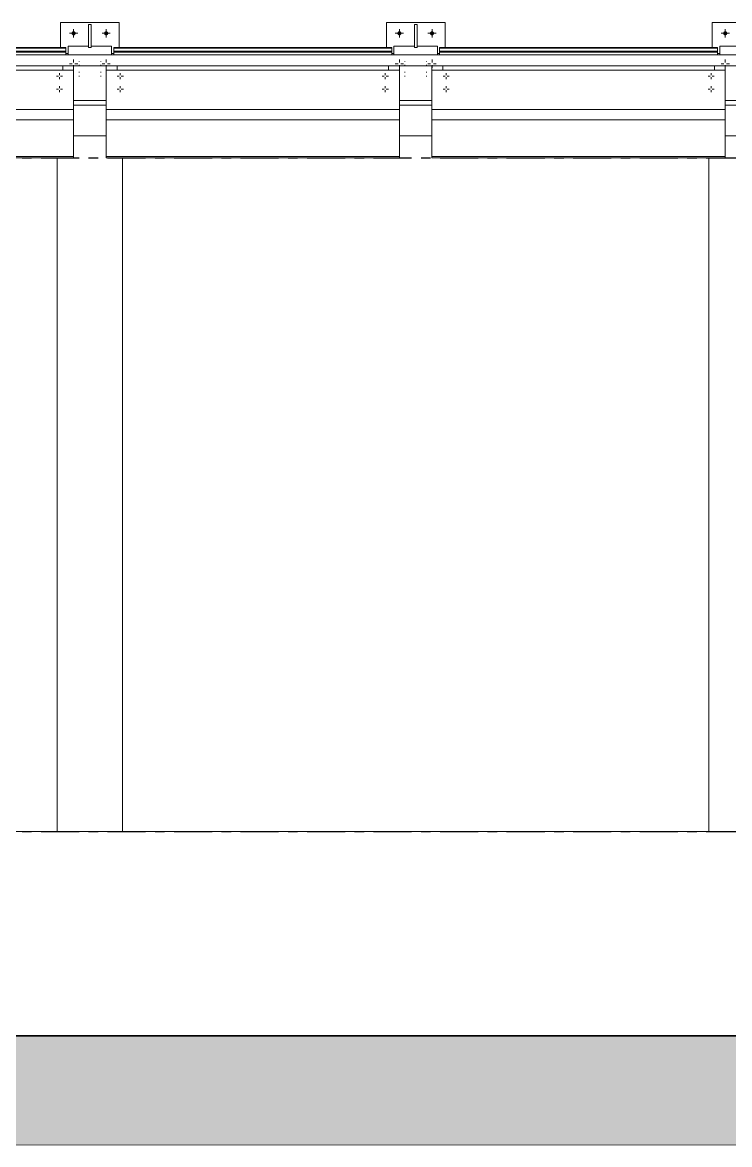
# Model space of a CAD drawing. Header units: millimetres. Extents: x 3774 to 718460, y -768339 to 192544.
# Drawn here: x 394646 to 397901, y -732857 to -727694 of the extents above; entities that cross this region are included whole.
import ezdxf
from ezdxf.xclip import XClip

# ---------------------------------------------------------------- set-up
doc = ezdxf.new("R2010")
doc.units = ezdxf.units.MM
doc.header["$XCLIPFRAME"] = 0
doc.set_wipeout_variables(frame=1)
for name, pattern in [('TA_GL_000.70000', [1.925, 0.7, -0.175, 0.175, -0.175, 0.7]), ('XKITLINE00', [0]), ('XKITLINE02', [4, 2, -2])]:
    doc.linetypes.add(name, pattern=pattern)
doc.layers.add('000 - 0_SYM_DWG_GRIDLINE_MAIN_COLOR_251', color=7, linetype='Continuous')
doc.layers.add('Bolt', color=7, linetype='Continuous', lineweight=0)
doc.layers.add('Part', color=7, linetype='Continuous', lineweight=0)
doc.styles.add('TA', font='', dxfattribs={"height": 4.5})
doc.styles.get('TA').set_extended_font_data('Cordia New')

# ---------------------------------------------------------------- blocks, each defined once
blk = doc.blocks.new('*U5902')
at = {"layer": '000 - 0_SYM_DWG_GRIDLINE_MAIN_COLOR_251', "color": 7, "linetype": 'ByBlock', "ltscale": 5}
blk.add_line((10, 0), (-759, 0), dxfattribs=at)
at = {"color": 7, "style": 'TA', "flags": 1}
blk.add_attdef('LOCATION', (6, -6), '', height=4.5, rotation=270, dxfattribs=at)
blk = doc.blocks.new('W-1-PP19-SE-ENT3_20260407-104913_PP19_ENT3_ELE1_DIMS_1')
at = {"layer": '000 - 0_SYM_DWG_GRIDLINE_MAIN_COLOR_251', "color": 7, "linetype": 'TA_GL_000.70000', "xscale": 50.00000000000003, "yscale": 50.00000000000003, "zscale": 50.00000000000003, "rotation": 180}
for p in [(-27800, 102450), (-27800, 101510)]:
    blk.add_blockref('*U5902', p, dxfattribs=at)
blk = doc.blocks.new('*A6163498')
at = {"layer": 'Part', "color": 7, "linetype": 'XKITLINE00', "lineweight": 0}
blk.add_line((2179.680579, -157.253462), (2285.169525, -157.253462), dxfattribs=at)
blk = doc.blocks.new('*A6363518')
at = {"layer": 'Part', "color": 7, "linetype": 'XKITLINE00', "lineweight": 0}
for p, q in [((2328.169484, -128.668902), (2192.969406, -128.668902)), ((2328.169484, -129.068902), (2192.969406, -129.068902))]:
    blk.add_line(p, q, dxfattribs=at)
blk = doc.blocks.new('*A6373519')
at = {"layer": 'Part', "color": 7, "linetype": 'XKITLINE00', "lineweight": 0}
for p, q in [((2214.969484, -131.653462), (2216.169484, -131.653462)), ((2226.969484, -131.653462), (2228.169484, -131.653462)), ((2238.969484, -131.653462), (2240.169484, -131.653462))]:
    blk.add_line(p, q, dxfattribs=at)
blk = doc.blocks.new('*A6973579')
at = {"layer": 'Part', "color": 7, "linetype": 'XKITLINE00', "lineweight": 0}
for p, q in [((2280.258984, -164.856386), (2189.668655, -166.453462)), ((2202.376495, -166.453462), (2280.262933, -165.080351))]:
    blk.add_line(p, q, dxfattribs=at)
blk = doc.blocks.new('*A9273809')
at = {"layer": 'Part', "color": 7, "linetype": 'XKITLINE00', "lineweight": 0}
blk.add_line((2195.710312, -166.453462), (2258.126312, -166.453462), dxfattribs=at)
blk = doc.blocks.new('*A9323814')
at = {"layer": 'Part', "color": 7, "linetype": 'XKITLINE00', "lineweight": 0}
for p, q in [((2214.369525, -157.253462), (2214.369525, -132.453462)), ((2216.769525, -157.253462), (2216.769525, -132.453462))]:
    blk.add_line(p, q, dxfattribs=at)
blk = doc.blocks.new('*A9333815')
at = {"layer": 'Part', "color": 7, "linetype": 'XKITLINE00', "lineweight": 0}
for p, q in [((2238.369525, -157.253462), (2238.369525, -132.453462)), ((2240.769525, -157.253462), (2240.769525, -132.453462))]:
    blk.add_line(p, q, dxfattribs=at)
blk = doc.blocks.new('*A9343816')
at = {"layer": 'Part', "color": 7, "linetype": 'XKITLINE00', "lineweight": 0}
for p, q in [((2228.169484, -131.053462), (2228.169484, -129.233462)), ((2238.969484, -129.233462), (2228.169484, -129.233462)), ((2238.969484, -132.405462), (2238.969484, -129.233462)), ((2228.169484, -130.67527), (2238.969484, -130.67527)), ((2228.169484, -131.053462), (2228.169484, -132.453462)), ((2238.969484, -131.053462), (2228.169484, -131.053462)), ((2228.169484, -132.405462), (2238.969484, -132.405462)), ((2238.969484, -132.453462), (2228.169484, -132.453462)), ((2238.969484, -132.405462), (2238.969484, -132.453462))]:
    blk.add_line(p, q, dxfattribs=at)
blk = doc.blocks.new('*A9363818')
at = {"layer": 'Part', "color": 7, "linetype": 'XKITLINE00', "lineweight": 0}
for p, q in [((2228.44952, -128.391525), (2228.44952, -128.535285)), ((2228.44952, -128.391525), (2238.68952, -128.391525)), ((2228.44952, -128.422926), (2238.68952, -128.422926)), ((2238.68952, -128.391525), (2238.68952, -128.535285)), ((2228.36649, -128.619931), (2228.44952, -128.619931)), ((2228.36649, -128.622652), (2228.44952, -128.622652)), ((2238.68952, -128.619931), (2238.76649, -128.619931)), ((2238.68952, -128.622652), (2238.76649, -128.622652))]:
    blk.add_line(p, q, dxfattribs=at)
blk = doc.blocks.new('*A9373819')
at = {"layer": 'Part', "color": 7, "linetype": 'XKITLINE00', "lineweight": 0}
for p, q in [((2228.44952, -128.668902), (2228.44952, -128.535285)), ((2228.44952, -128.535285), (2238.68952, -128.535285)), ((2228.44952, -128.566686), (2238.68952, -128.566686)), ((2238.68952, -128.535285), (2238.68952, -128.668902))]:
    blk.add_line(p, q, dxfattribs=at)
blk = doc.blocks.new('*A9403822')
at = {"layer": 'Part', "color": 7, "linetype": 'XKITLINE00', "lineweight": 0}
for p, q in [((2238.569484, -129.068902), (2228.569406, -129.068902)), ((2228.569406, -129.068902), (2228.569406, -129.233462)), ((2238.569484, -129.233462), (2238.569484, -129.068902))]:
    blk.add_line(p, q, dxfattribs=at)
blk = doc.blocks.new('*A9423824')
at = {"layer": 'Part', "color": 7, "linetype": 'XKITLINE00', "lineweight": 0}
for p, q in [((2204.169484, -131.053462), (2204.169484, -129.233462)), ((2214.969484, -129.233462), (2204.169484, -129.233462)), ((2214.969484, -132.405462), (2214.969484, -129.233462)), ((2204.169484, -130.67527), (2214.969484, -130.67527)), ((2204.169484, -131.053462), (2204.169484, -132.453462)), ((2214.969484, -131.053462), (2204.169484, -131.053462)), ((2204.169484, -132.405462), (2214.969484, -132.405462)), ((2214.969484, -132.453462), (2204.169484, -132.453462)), ((2214.969484, -132.405462), (2214.969484, -132.453462))]:
    blk.add_line(p, q, dxfattribs=at)
blk = doc.blocks.new('*A9453827')
at = {"layer": 'Part', "color": 7, "linetype": 'XKITLINE00', "lineweight": 0}
for p, q in [((2204.44952, -128.391525), (2204.44952, -128.535285)), ((2204.44952, -128.391525), (2214.68952, -128.391525)), ((2204.44952, -128.422926), (2214.68952, -128.422926)), ((2214.68952, -128.391525), (2214.68952, -128.535285)), ((2204.36649, -128.619931), (2204.44952, -128.619931)), ((2204.36649, -128.622652), (2204.44952, -128.622652)), ((2214.68952, -128.619931), (2214.76649, -128.619931)), ((2214.68952, -128.622652), (2214.76649, -128.622652))]:
    blk.add_line(p, q, dxfattribs=at)
blk = doc.blocks.new('*A9463828')
at = {"layer": 'Part', "color": 7, "linetype": 'XKITLINE00', "lineweight": 0}
for p, q in [((2204.44952, -128.668902), (2204.44952, -128.535285)), ((2204.44952, -128.535285), (2214.68952, -128.535285)), ((2204.44952, -128.566686), (2214.68952, -128.566686)), ((2214.68952, -128.535285), (2214.68952, -128.668902))]:
    blk.add_line(p, q, dxfattribs=at)
blk = doc.blocks.new('*A9583840')
at = {"layer": 'Part', "color": 7, "linetype": 'XKITLINE00', "lineweight": 0}
for p, q in [((2214.569484, -129.068902), (2204.569406, -129.068902)), ((2204.569406, -129.068902), (2204.569406, -129.233462)), ((2214.569484, -129.233462), (2214.569484, -129.068902))]:
    blk.add_line(p, q, dxfattribs=at)
blk = doc.blocks.new('*A9683850')
at = {"layer": 'Bolt'}
for points in [[(2238.894, -127.867), (2238.895, -127.86), (2238.897, -127.853), (2238.899, -127.846), (2238.903, -127.839), (2238.906, -127.833), (2238.911, -127.827), (2238.916, -127.821), (2238.921, -127.816), (2238.927, -127.812), (2238.934, -127.808), (2238.94, -127.805), (2238.947, -127.802), (2238.955, -127.8), (2238.962, -127.799), (2238.97, -127.799), (2238.977, -127.799), (2238.984, -127.8), (2238.992, -127.802), (2238.999, -127.805), (2239.005, -127.808), (2239.012, -127.812), (2239.018, -127.816), (2239.023, -127.821), (2239.028, -127.827), (2239.033, -127.833), (2239.037, -127.839), (2239.04, -127.846), (2239.042, -127.853), (2239.044, -127.86), (2239.045, -127.867), (2239.046, -127.875), (2239.045, -127.882), (2239.044, -127.89), (2239.042, -127.897), (2239.04, -127.904), (2239.037, -127.911), (2239.033, -127.917), (2239.028, -127.923), (2239.023, -127.929), (2239.018, -127.934), (2239.012, -127.938), (2239.005, -127.942), (2238.999, -127.945), (2238.992, -127.948), (2238.984, -127.949), (2238.977, -127.95), (2238.97, -127.951), (2238.962, -127.95), (2238.955, -127.949), (2238.947, -127.948), (2238.94, -127.945), (2238.934, -127.942), (2238.927, -127.938), (2238.921, -127.934), (2238.916, -127.929), (2238.911, -127.923), (2238.906, -127.917), (2238.903, -127.911), (2238.899, -127.904), (2238.897, -127.897), (2238.895, -127.89), (2238.894, -127.882), (2238.894, -127.875)], [(2240.094, -127.867), (2240.095, -127.86), (2240.097, -127.853), (2240.099, -127.846), (2240.103, -127.839), (2240.106, -127.833), (2240.111, -127.827), (2240.116, -127.821), (2240.121, -127.816), (2240.127, -127.812), (2240.134, -127.808), (2240.14, -127.805), (2240.147, -127.802), (2240.155, -127.8), (2240.162, -127.799), (2240.17, -127.799), (2240.177, -127.799), (2240.184, -127.8), (2240.192, -127.802), (2240.199, -127.805), (2240.205, -127.808), (2240.212, -127.812), (2240.218, -127.816), (2240.223, -127.821), (2240.228, -127.827), (2240.233, -127.833), (2240.237, -127.839), (2240.24, -127.846), (2240.242, -127.853), (2240.244, -127.86), (2240.245, -127.867), (2240.246, -127.875), (2240.245, -127.882), (2240.244, -127.89), (2240.242, -127.897), (2240.24, -127.904), (2240.237, -127.911), (2240.233, -127.917), (2240.228, -127.923), (2240.223, -127.929), (2240.218, -127.934), (2240.212, -127.938), (2240.205, -127.942), (2240.199, -127.945), (2240.192, -127.948), (2240.184, -127.949), (2240.177, -127.95), (2240.17, -127.951), (2240.162, -127.95), (2240.155, -127.949), (2240.147, -127.948), (2240.14, -127.945), (2240.134, -127.942), (2240.127, -127.938), (2240.121, -127.934), (2240.116, -127.929), (2240.111, -127.923), (2240.106, -127.917), (2240.103, -127.911), (2240.099, -127.904), (2240.097, -127.897), (2240.095, -127.89), (2240.094, -127.882), (2240.094, -127.875)]]:
    blk.add_hatch(color=7, dxfattribs=at).paths.add_polyline_path(points, flags=17)
at = {"layer": 'Bolt', "color": 7, "linetype": 'XKITLINE00', "lineweight": 0}
for p, q in [((2238.818, -127.875), (2239.122, -127.875)), ((2238.97, -128.027), (2238.97, -127.723)), ((2240.018, -127.875), (2240.322, -127.875)), ((2240.17, -128.027), (2240.17, -127.723)), ((2238.97, -128.843), (2238.97, -128.944)), ((2240.17, -128.843), (2240.17, -128.944)), ((2238.818, -128.995), (2238.919, -128.995)), ((2238.97, -129.147), (2238.97, -129.046)), ((2239.122, -128.995), (2239.02, -128.995)), ((2240.018, -128.995), (2240.119, -128.995)), ((2240.17, -129.147), (2240.17, -129.046)), ((2240.322, -128.995), (2240.22, -128.995))]:
    blk.add_line(p, q, dxfattribs=at)
blk = doc.blocks.new('*A9713853')
at = {"layer": 'Bolt'}
for points in [[(2226.894, -127.867), (2226.895, -127.86), (2226.897, -127.853), (2226.899, -127.846), (2226.903, -127.839), (2226.906, -127.833), (2226.911, -127.827), (2226.916, -127.821), (2226.921, -127.816), (2226.927, -127.812), (2226.934, -127.808), (2226.94, -127.805), (2226.947, -127.802), (2226.955, -127.8), (2226.962, -127.799), (2226.97, -127.799), (2226.977, -127.799), (2226.984, -127.8), (2226.992, -127.802), (2226.999, -127.805), (2227.005, -127.808), (2227.012, -127.812), (2227.018, -127.816), (2227.023, -127.821), (2227.028, -127.827), (2227.033, -127.833), (2227.037, -127.839), (2227.04, -127.846), (2227.042, -127.853), (2227.044, -127.86), (2227.045, -127.867), (2227.046, -127.875), (2227.045, -127.882), (2227.044, -127.89), (2227.042, -127.897), (2227.04, -127.904), (2227.037, -127.911), (2227.033, -127.917), (2227.028, -127.923), (2227.023, -127.929), (2227.018, -127.934), (2227.012, -127.938), (2227.005, -127.942), (2226.999, -127.945), (2226.992, -127.948), (2226.984, -127.949), (2226.977, -127.95), (2226.97, -127.951), (2226.962, -127.95), (2226.955, -127.949), (2226.947, -127.948), (2226.94, -127.945), (2226.934, -127.942), (2226.927, -127.938), (2226.921, -127.934), (2226.916, -127.929), (2226.911, -127.923), (2226.906, -127.917), (2226.903, -127.911), (2226.899, -127.904), (2226.897, -127.897), (2226.895, -127.89), (2226.894, -127.882), (2226.894, -127.875)], [(2228.094, -127.867), (2228.095, -127.86), (2228.097, -127.853), (2228.099, -127.846), (2228.103, -127.839), (2228.106, -127.833), (2228.111, -127.827), (2228.116, -127.821), (2228.121, -127.816), (2228.127, -127.812), (2228.134, -127.808), (2228.14, -127.805), (2228.147, -127.802), (2228.155, -127.8), (2228.162, -127.799), (2228.17, -127.799), (2228.177, -127.799), (2228.184, -127.8), (2228.192, -127.802), (2228.199, -127.805), (2228.205, -127.808), (2228.212, -127.812), (2228.218, -127.816), (2228.223, -127.821), (2228.228, -127.827), (2228.233, -127.833), (2228.237, -127.839), (2228.24, -127.846), (2228.242, -127.853), (2228.244, -127.86), (2228.245, -127.867), (2228.246, -127.875), (2228.245, -127.882), (2228.244, -127.89), (2228.242, -127.897), (2228.24, -127.904), (2228.237, -127.911), (2228.233, -127.917), (2228.228, -127.923), (2228.223, -127.929), (2228.218, -127.934), (2228.212, -127.938), (2228.205, -127.942), (2228.199, -127.945), (2228.192, -127.948), (2228.184, -127.949), (2228.177, -127.95), (2228.17, -127.951), (2228.162, -127.95), (2228.155, -127.949), (2228.147, -127.948), (2228.14, -127.945), (2228.134, -127.942), (2228.127, -127.938), (2228.121, -127.934), (2228.116, -127.929), (2228.111, -127.923), (2228.106, -127.917), (2228.103, -127.911), (2228.099, -127.904), (2228.097, -127.897), (2228.095, -127.89), (2228.094, -127.882), (2228.094, -127.875)]]:
    blk.add_hatch(color=7, dxfattribs=at).paths.add_polyline_path(points, flags=17)
at = {"layer": 'Bolt', "color": 7, "linetype": 'XKITLINE00', "lineweight": 0}
for p, q in [((2226.818, -127.875), (2227.122, -127.875)), ((2226.97, -128.027), (2226.97, -127.723)), ((2228.018, -127.875), (2228.322, -127.875)), ((2228.17, -128.027), (2228.17, -127.723)), ((2226.97, -128.843), (2226.97, -128.944)), ((2228.17, -128.843), (2228.17, -128.944)), ((2226.818, -128.995), (2226.919, -128.995)), ((2226.97, -129.147), (2226.97, -129.046)), ((2227.122, -128.995), (2227.02, -128.995)), ((2228.018, -128.995), (2228.119, -128.995)), ((2228.17, -129.147), (2228.17, -129.046)), ((2228.322, -128.995), (2228.22, -128.995))]:
    blk.add_line(p, q, dxfattribs=at)
blk = doc.blocks.new('*A9723854')
at = {"layer": 'Bolt', "color": 7, "linetype": 'XKITLINE02', "lineweight": 0}
for p, q in [((2227.96953, -128.896369), (2227.96953, -128.916299)), ((2227.96953, -129.295829), (2227.96953, -129.315758))]:
    blk.add_line(p, q, dxfattribs=at)
blk = doc.blocks.new('*A9733855')
at = {"layer": 'Bolt', "color": 7, "linetype": 'XKITLINE02', "lineweight": 0}
for p, q in [((2227.16952, -128.896369), (2227.16952, -128.916299)), ((2227.16952, -129.295829), (2227.16952, -129.315758))]:
    blk.add_line(p, q, dxfattribs=at)
blk = doc.blocks.new('*A9743856')
at = {"layer": 'Bolt'}
for points in [[(2214.894, -127.867), (2214.895, -127.86), (2214.897, -127.853), (2214.899, -127.846), (2214.903, -127.839), (2214.906, -127.833), (2214.911, -127.827), (2214.916, -127.821), (2214.921, -127.816), (2214.927, -127.812), (2214.934, -127.808), (2214.94, -127.805), (2214.947, -127.802), (2214.955, -127.8), (2214.962, -127.799), (2214.97, -127.799), (2214.977, -127.799), (2214.984, -127.8), (2214.992, -127.802), (2214.999, -127.805), (2215.005, -127.808), (2215.012, -127.812), (2215.018, -127.816), (2215.023, -127.821), (2215.028, -127.827), (2215.033, -127.833), (2215.037, -127.839), (2215.04, -127.846), (2215.042, -127.853), (2215.044, -127.86), (2215.045, -127.867), (2215.046, -127.875), (2215.045, -127.882), (2215.044, -127.89), (2215.042, -127.897), (2215.04, -127.904), (2215.037, -127.911), (2215.033, -127.917), (2215.028, -127.923), (2215.023, -127.929), (2215.018, -127.934), (2215.012, -127.938), (2215.005, -127.942), (2214.999, -127.945), (2214.992, -127.948), (2214.984, -127.949), (2214.977, -127.95), (2214.97, -127.951), (2214.962, -127.95), (2214.955, -127.949), (2214.947, -127.948), (2214.94, -127.945), (2214.934, -127.942), (2214.927, -127.938), (2214.921, -127.934), (2214.916, -127.929), (2214.911, -127.923), (2214.906, -127.917), (2214.903, -127.911), (2214.899, -127.904), (2214.897, -127.897), (2214.895, -127.89), (2214.894, -127.882), (2214.894, -127.875)], [(2216.094, -127.867), (2216.095, -127.86), (2216.097, -127.853), (2216.099, -127.846), (2216.103, -127.839), (2216.106, -127.833), (2216.111, -127.827), (2216.116, -127.821), (2216.121, -127.816), (2216.127, -127.812), (2216.134, -127.808), (2216.14, -127.805), (2216.147, -127.802), (2216.155, -127.8), (2216.162, -127.799), (2216.17, -127.799), (2216.177, -127.799), (2216.184, -127.8), (2216.192, -127.802), (2216.199, -127.805), (2216.205, -127.808), (2216.212, -127.812), (2216.218, -127.816), (2216.223, -127.821), (2216.228, -127.827), (2216.233, -127.833), (2216.237, -127.839), (2216.24, -127.846), (2216.242, -127.853), (2216.244, -127.86), (2216.245, -127.867), (2216.246, -127.875), (2216.245, -127.882), (2216.244, -127.89), (2216.242, -127.897), (2216.24, -127.904), (2216.237, -127.911), (2216.233, -127.917), (2216.228, -127.923), (2216.223, -127.929), (2216.218, -127.934), (2216.212, -127.938), (2216.205, -127.942), (2216.199, -127.945), (2216.192, -127.948), (2216.184, -127.949), (2216.177, -127.95), (2216.17, -127.951), (2216.162, -127.95), (2216.155, -127.949), (2216.147, -127.948), (2216.14, -127.945), (2216.134, -127.942), (2216.127, -127.938), (2216.121, -127.934), (2216.116, -127.929), (2216.111, -127.923), (2216.106, -127.917), (2216.103, -127.911), (2216.099, -127.904), (2216.097, -127.897), (2216.095, -127.89), (2216.094, -127.882), (2216.094, -127.875)]]:
    blk.add_hatch(color=7, dxfattribs=at).paths.add_polyline_path(points, flags=17)
at = {"layer": 'Bolt', "color": 7, "linetype": 'XKITLINE00', "lineweight": 0}
for p, q in [((2214.818, -127.875), (2215.122, -127.875)), ((2214.97, -128.027), (2214.97, -127.723)), ((2216.018, -127.875), (2216.322, -127.875)), ((2216.17, -128.027), (2216.17, -127.723)), ((2214.97, -128.843), (2214.97, -128.944)), ((2216.17, -128.843), (2216.17, -128.944)), ((2214.818, -128.995), (2214.919, -128.995)), ((2214.97, -129.147), (2214.97, -129.046)), ((2215.122, -128.995), (2215.02, -128.995)), ((2216.018, -128.995), (2216.119, -128.995)), ((2216.17, -129.147), (2216.17, -129.046)), ((2216.322, -128.995), (2216.22, -128.995))]:
    blk.add_line(p, q, dxfattribs=at)
blk = doc.blocks.new('*A9753857')
at = {"layer": 'Bolt', "color": 7, "linetype": 'XKITLINE02', "lineweight": 0}
for p, q in [((2215.96953, -128.896369), (2215.96953, -128.916299)), ((2215.96953, -129.295829), (2215.96953, -129.315758))]:
    blk.add_line(p, q, dxfattribs=at)
blk = doc.blocks.new('*A9763858')
at = {"layer": 'Bolt', "color": 7, "linetype": 'XKITLINE02', "lineweight": 0}
for p, q in [((2215.16952, -128.896369), (2215.16952, -128.916299)), ((2215.16952, -129.295829), (2215.16952, -129.315758))]:
    blk.add_line(p, q, dxfattribs=at)
blk = doc.blocks.new('*A9773859')
at = {"layer": 'Bolt', "color": 7, "linetype": 'XKITLINE02', "lineweight": 0}
for p, q in [((2227.16952, -129.040129), (2227.16952, -129.060059)), ((2227.16952, -129.439589), (2227.16952, -129.459518))]:
    blk.add_line(p, q, dxfattribs=at)
blk = doc.blocks.new('*A9783860')
at = {"layer": 'Bolt', "color": 7, "linetype": 'XKITLINE02', "lineweight": 0}
for p, q in [((2227.96953, -129.040129), (2227.96953, -129.060059)), ((2227.96953, -129.439589), (2227.96953, -129.459518))]:
    blk.add_line(p, q, dxfattribs=at)
blk = doc.blocks.new('*A9793861')
at = {"layer": 'Bolt', "color": 7, "linetype": 'XKITLINE02', "lineweight": 0}
for p, q in [((2215.16952, -129.040129), (2215.16952, -129.060059)), ((2215.16952, -129.439589), (2215.16952, -129.459518))]:
    blk.add_line(p, q, dxfattribs=at)
blk = doc.blocks.new('*A9803862')
at = {"layer": 'Bolt', "color": 7, "linetype": 'XKITLINE02', "lineweight": 0}
for p, q in [((2215.96953, -129.040129), (2215.96953, -129.060059)), ((2215.96953, -129.439589), (2215.96953, -129.459518))]:
    blk.add_line(p, q, dxfattribs=at)
blk = doc.blocks.new('*A9833865')
at = {"layer": 'Bolt', "color": 7, "linetype": 'XKITLINE00', "lineweight": 0}
for p, q in [((2238.33752, -129.449286), (2238.412112, -129.449286)), ((2238.44952, -129.337286), (2238.44952, -129.411878)), ((2238.44952, -129.561286), (2238.44952, -129.486694)), ((2238.56152, -129.449286), (2238.486928, -129.449286)), ((2238.33752, -129.929286), (2238.412112, -129.929286)), ((2238.44952, -129.817286), (2238.44952, -129.891878)), ((2238.44952, -130.041286), (2238.44952, -129.966694)), ((2238.56152, -129.929286), (2238.486928, -129.929286))]:
    blk.add_line(p, q, dxfattribs=at)
blk = doc.blocks.new('*A9853867')
at = {"layer": 'Bolt', "color": 7, "linetype": 'XKITLINE00', "lineweight": 0}
for p, q in [((2228.57752, -129.449286), (2228.652112, -129.449286)), ((2228.68952, -129.337286), (2228.68952, -129.411878)), ((2228.68952, -129.561286), (2228.68952, -129.486694)), ((2228.80152, -129.449286), (2228.726928, -129.449286)), ((2228.57752, -129.929286), (2228.652112, -129.929286)), ((2228.68952, -129.817286), (2228.68952, -129.891878)), ((2228.68952, -130.041286), (2228.68952, -129.966694)), ((2228.80152, -129.929286), (2228.726928, -129.929286))]:
    blk.add_line(p, q, dxfattribs=at)
blk = doc.blocks.new('*A9863868')
at = {"layer": 'Bolt', "color": 7, "linetype": 'XKITLINE00', "lineweight": 0}
for p, q in [((2214.33752, -129.449286), (2214.412112, -129.449286)), ((2214.44952, -129.337286), (2214.44952, -129.411878)), ((2214.44952, -129.561286), (2214.44952, -129.486694)), ((2214.56152, -129.449286), (2214.486928, -129.449286)), ((2214.33752, -129.929286), (2214.412112, -129.929286)), ((2214.44952, -129.817286), (2214.44952, -129.891878)), ((2214.44952, -130.041286), (2214.44952, -129.966694)), ((2214.56152, -129.929286), (2214.486928, -129.929286))]:
    blk.add_line(p, q, dxfattribs=at)
blk = doc.blocks.new('*A9873869')
at = {"layer": 'Bolt', "color": 7, "linetype": 'XKITLINE00', "lineweight": 0}
for p, q in [((2216.57752, -129.449286), (2216.652112, -129.449286)), ((2216.68952, -129.337286), (2216.68952, -129.411878)), ((2216.68952, -129.561286), (2216.68952, -129.486694)), ((2216.80152, -129.449286), (2216.726928, -129.449286)), ((2216.57752, -129.929286), (2216.652112, -129.929286)), ((2216.68952, -129.817286), (2216.68952, -129.891878)), ((2216.68952, -130.041286), (2216.68952, -129.966694)), ((2216.80152, -129.929286), (2216.726928, -129.929286))]:
    blk.add_line(p, q, dxfattribs=at)
blk = doc.blocks.new('*A9883870')
at = {"layer": 'Bolt', "color": 7, "linetype": 'XKITLINE00', "lineweight": 0}
for p, q in [((2226.33752, -129.449286), (2226.412112, -129.449286)), ((2226.44952, -129.337286), (2226.44952, -129.411878)), ((2226.44952, -129.561286), (2226.44952, -129.486694)), ((2226.56152, -129.449286), (2226.486928, -129.449286)), ((2226.33752, -129.929286), (2226.412112, -129.929286)), ((2226.44952, -129.817286), (2226.44952, -129.891878)), ((2226.44952, -130.041286), (2226.44952, -129.966694)), ((2226.56152, -129.929286), (2226.486928, -129.929286))]:
    blk.add_line(p, q, dxfattribs=at)
blk = doc.blocks.new('*A9913873')
at = {"layer": 'Part', "color": 7, "linetype": 'XKITLINE00', "lineweight": 0}
for p, q in [((2223.19892, -166.08637), (2223.07094, -166.088626)), ((2223.07094, -166.088626), (2223.077372, -166.453462)), ((2223.205391, -166.453462), (2223.19892, -166.08637))]:
    blk.add_line(p, q, dxfattribs=at)
blk = doc.blocks.new('*A10093891')
at = {"layer": 'Part', "color": 7, "linetype": 'XKITLINE00', "lineweight": 0}
for p, q in [((2214.76649, -128.344459), (2215.52152, -128.344459)), ((2214.76649, -128.668902), (2214.76649, -128.344459)), ((2215.61752, -128.344459), (2216.36649, -128.344459)), ((2216.36649, -128.668902), (2216.36649, -128.344459))]:
    blk.add_line(p, q, dxfattribs=at)
blk = doc.blocks.new('*A10103892')
at = {"layer": 'Part', "color": 7, "linetype": 'XKITLINE00', "lineweight": 0}
for p, q in [((2226.76649, -128.344459), (2227.52152, -128.344459)), ((2226.76649, -128.668902), (2226.76649, -128.344459)), ((2227.61752, -128.344459), (2228.36649, -128.344459)), ((2228.36649, -128.668902), (2228.36649, -128.344459))]:
    blk.add_line(p, q, dxfattribs=at)
blk = doc.blocks.new('*A10113893')
at = {"layer": 'Part', "color": 7, "linetype": 'XKITLINE00', "lineweight": 0}
for p, q in [((2216.169484, -131.053462), (2216.169484, -129.233462)), ((2226.969484, -129.233462), (2216.169484, -129.233462)), ((2226.969484, -132.405462), (2226.969484, -129.233462)), ((2216.169484, -130.67527), (2226.969484, -130.67527)), ((2216.169484, -131.053462), (2216.169484, -132.453462)), ((2226.969484, -131.053462), (2216.169484, -131.053462)), ((2216.169484, -132.405462), (2226.969484, -132.405462)), ((2226.969484, -132.453462), (2216.169484, -132.453462)), ((2226.969484, -132.405462), (2226.969484, -132.453462))]:
    blk.add_line(p, q, dxfattribs=at)
blk = doc.blocks.new('*A10133895')
at = {"layer": 'Part', "color": 7, "linetype": 'XKITLINE00', "lineweight": 0}
for p, q in [((2216.44952, -128.391525), (2216.44952, -128.535285)), ((2216.44952, -128.391525), (2226.68952, -128.391525)), ((2216.44952, -128.422926), (2226.68952, -128.422926)), ((2226.68952, -128.391525), (2226.68952, -128.535285)), ((2216.36649, -128.619931), (2216.44952, -128.619931)), ((2216.36649, -128.622652), (2216.44952, -128.622652)), ((2226.68952, -128.619931), (2226.76649, -128.619931)), ((2226.68952, -128.622652), (2226.76649, -128.622652))]:
    blk.add_line(p, q, dxfattribs=at)
blk = doc.blocks.new('*A10143896')
at = {"layer": 'Part', "color": 7, "linetype": 'XKITLINE00', "lineweight": 0}
for p, q in [((2216.44952, -128.668902), (2216.44952, -128.535285)), ((2216.44952, -128.535285), (2226.68952, -128.535285)), ((2216.44952, -128.566686), (2226.68952, -128.566686)), ((2226.68952, -128.535285), (2226.68952, -128.668902))]:
    blk.add_line(p, q, dxfattribs=at)
blk = doc.blocks.new('*A10153897')
at = {"layer": 'Part', "color": 7, "linetype": 'XKITLINE00', "lineweight": 0}
for p, q in [((2227.61752, -127.544569), (2227.52152, -127.544569)), ((2227.52152, -128.395979), (2227.52152, -127.544569)), ((2227.61752, -128.395979), (2227.61752, -127.544569)), ((2227.61752, -128.395979), (2227.52152, -128.395979))]:
    blk.add_line(p, q, dxfattribs=at)
blk = doc.blocks.new('*A10163898')
at = {"layer": 'Part', "color": 7, "linetype": 'XKITLINE00', "lineweight": 0}
for p, q in [((2226.489552, -127.474849), (2228.649552, -127.474849)), ((2226.489552, -128.391525), (2226.489552, -127.474849)), ((2228.649552, -127.474849), (2228.649552, -128.391525)), ((2226.969484, -130.514849), (2228.169484, -130.514849))]:
    blk.add_line(p, q, dxfattribs=at)
blk = doc.blocks.new('*A10173899')
at = {"layer": 'Part', "color": 7, "linetype": 'XKITLINE00', "lineweight": 0}
for p, q in [((2215.61752, -127.544569), (2215.52152, -127.544569)), ((2215.52152, -128.395979), (2215.52152, -127.544569)), ((2215.61752, -128.395979), (2215.61752, -127.544569)), ((2215.61752, -128.395979), (2215.52152, -128.395979))]:
    blk.add_line(p, q, dxfattribs=at)
blk = doc.blocks.new('*A10183900')
at = {"layer": 'Part', "color": 7, "linetype": 'XKITLINE00', "lineweight": 0}
for p, q in [((2214.489552, -127.474849), (2216.649552, -127.474849)), ((2214.489552, -128.391525), (2214.489552, -127.474849)), ((2216.649552, -127.474849), (2216.649552, -128.391525)), ((2214.969484, -130.514849), (2216.169484, -130.514849))]:
    blk.add_line(p, q, dxfattribs=at)
blk = doc.blocks.new('*A10223904')
at = {"layer": 'Part', "color": 7, "linetype": 'XKITLINE00', "lineweight": 0}
for p, q in [((2228.569406, -129.068902), (2228.169406, -129.068902)), ((2228.169406, -129.068902), (2228.169406, -129.233462)), ((2228.569406, -129.233462), (2228.569406, -129.068902))]:
    blk.add_line(p, q, dxfattribs=at)
blk = doc.blocks.new('*A10233905')
at = {"layer": 'Part', "color": 7, "linetype": 'XKITLINE00', "lineweight": 0}
for p, q in [((2226.569484, -129.068902), (2216.569406, -129.068902)), ((2216.569406, -129.068902), (2216.569406, -129.233462)), ((2226.569484, -129.233462), (2226.569484, -129.068902))]:
    blk.add_line(p, q, dxfattribs=at)
blk = doc.blocks.new('*A10243906')
at = {"layer": 'Part', "color": 7, "linetype": 'XKITLINE00', "lineweight": 0}
for p, q in [((2214.969484, -129.069203), (2216.169406, -129.069203)), ((2214.969484, -130.349203), (2216.169484, -130.349203))]:
    blk.add_line(p, q, dxfattribs=at)
blk = doc.blocks.new('*A10253907')
at = {"layer": 'Part', "color": 7, "linetype": 'XKITLINE00', "lineweight": 0}
for p, q in [((2226.969484, -129.069203), (2228.169406, -129.069203)), ((2226.969484, -130.349203), (2228.169484, -130.349203))]:
    blk.add_line(p, q, dxfattribs=at)
blk = doc.blocks.new('*A10263908')
at = {"layer": 'Part', "color": 7, "linetype": 'XKITLINE00', "lineweight": 0}
for p, q in [((2216.569406, -129.068902), (2216.169406, -129.068902)), ((2216.169406, -129.068902), (2216.169406, -129.233462)), ((2216.569406, -129.233462), (2216.569406, -129.068902))]:
    blk.add_line(p, q, dxfattribs=at)
blk = doc.blocks.new('*A10273909')
at = {"layer": 'Part', "color": 7, "linetype": 'XKITLINE00', "lineweight": 0}
for p, q in [((2226.569484, -129.068902), (2226.969484, -129.068902)), ((2226.569484, -129.233462), (2226.569484, -129.068902)), ((2226.969484, -129.068902), (2226.969484, -129.233462))]:
    blk.add_line(p, q, dxfattribs=at)
blk = doc.blocks.new('*A10283910')
at = {"layer": 'Part', "color": 7, "linetype": 'XKITLINE00', "lineweight": 0}
for p, q in [((2214.569484, -129.068902), (2214.969484, -129.068902)), ((2214.569484, -129.233462), (2214.569484, -129.068902)), ((2214.969484, -129.068902), (2214.969484, -129.233462))]:
    blk.add_line(p, q, dxfattribs=at)
blk = doc.blocks.new('*A10803962')
at = {"layer": 'Part', "color": 7, "linetype": 'XKITLINE00', "lineweight": 0}
for p, q in [((2238.76649, -128.344459), (2239.52152, -128.344459)), ((2238.76649, -128.668902), (2238.76649, -128.344459)), ((2239.61752, -128.344459), (2240.36649, -128.344459)), ((2240.36649, -128.668902), (2240.36649, -128.344459))]:
    blk.add_line(p, q, dxfattribs=at)
blk = doc.blocks.new('*A10843966')
at = {"layer": 'Part', "color": 7, "linetype": 'XKITLINE00', "lineweight": 0}
for p, q in [((2238.489552, -127.474849), (2240.649552, -127.474849)), ((2238.489552, -128.391525), (2238.489552, -127.474849)), ((2240.649552, -127.474849), (2240.649552, -128.391525)), ((2238.969484, -130.514849), (2240.169484, -130.514849))]:
    blk.add_line(p, q, dxfattribs=at)
blk = doc.blocks.new('*A10863968')
at = {"layer": 'Part', "color": 7, "linetype": 'XKITLINE00', "lineweight": 0}
for p, q in [((2238.969484, -129.069203), (2240.169406, -129.069203)), ((2238.969484, -130.349203), (2240.169484, -130.349203))]:
    blk.add_line(p, q, dxfattribs=at)
blk = doc.blocks.new('*A10883970')
at = {"layer": 'Part', "color": 7, "linetype": 'XKITLINE00', "lineweight": 0}
for p, q in [((2238.569484, -129.068902), (2238.969484, -129.068902)), ((2238.569484, -129.233462), (2238.569484, -129.068902)), ((2238.969484, -129.068902), (2238.969484, -129.233462))]:
    blk.add_line(p, q, dxfattribs=at)
blk = doc.blocks.new('W-1-PP19-SE-ENT3_20260407-111149_PP19_ENT3_SE_ELE3')
at = {"color": 7, "lineweight": 0, "xscale": 125, "yscale": 125, "zscale": 125}
for name in ['*A6373519', '*A10183900', '*A9743856', '*A10173899', '*A10163898', '*A9713853', '*A10153897', '*A10843966', '*A9683850', '*A9453827', '*A9463828', '*A10093891', '*A10133895', '*A10143896', '*A10103892', '*A9363818', '*A9373819', '*A10803962', '*A6363518', '*A9763858', '*A9753857', '*A9733855', '*A9723854', '*A9423824', '*A9583840', '*A9863868', '*A10283910', '*A10243906', '*A9793861', '*A9803862', '*A10263908', '*A10113893', '*A10233905', '*A9873869', '*A9883870', '*A10273909', '*A10253907', '*A9773859', '*A9783860', '*A10223904', '*A9343816', '*A9403822', '*A9853867', '*A9833865', '*A10883970', '*A10863968', '*A9323814', '*A9333815', '*A6163498', '*A6973579', '*A9913873', '*A9273809']:
    blk.add_blockref(name, (-296446.190625, 122106.68275), dxfattribs=at)
blk = doc.blocks.new('*U7982')
at = {"layer": 'Defpoints', "color": 7}
blk.add_lwpolyline([(0, -500), (30728.5, -500), (30728.5, 0), (0, 0)], close=True, dxfattribs=at)
at = {"color": 7}
blk.add_wipeout([(0, -500), (30728.5, -500), (30728.5, 0), (0, 0)], dxfattribs=at)
h = blk.add_hatch()
h.set_pattern_fill('EARTH', scale=50, angle=45)
h.paths.add_polyline_path([(0, -500), (30728.5, -500), (30728.5, 0), (0, 0)])
blk.add_line((-250, 0), (30978.5, 0), dxfattribs=at)

msp = doc.modelspace()

# ---------------------------------------------------------------- block references
at = {"color": 7}
ref = msp.add_blockref('W-1-PP19-SE-ENT3_20260407-111149_PP19_ENT3_SE_ELE3', (414456.105, -833866.64), dxfattribs=at)
XClip(ref).set_block_clipping_path([(-32830.0732933623, 98192.9450294074), (1428.5091477262, 121044.4843190958)])

# ---------------------------------------------------------------- next in the draw order: block references
msp.add_blockref('*U7982', (385156.105, -732356.64), dxfattribs=at)
at = {"layer": '000 - 0_SYM_DWG_GRIDLINE_MAIN_COLOR_251', "color": 7, "linetype": 'TA_GL_000.70000', "xscale": 50.00000000000003, "yscale": 50.00000000000003, "zscale": 50.00000000000003, "rotation": 180}
msp.add_blockref('*U5902', (386656.105, -728316.64), dxfattribs=at)

# ---------------------------------------------------------------- next in the draw order: block references
at = {"color": 7}
msp.add_blockref('W-1-PP19-SE-ENT3_20260407-104913_PP19_ENT3_ELE1_DIMS_1', (414456.105, -833866.64), dxfattribs=at)

doc.saveas('drawing.dxf')
